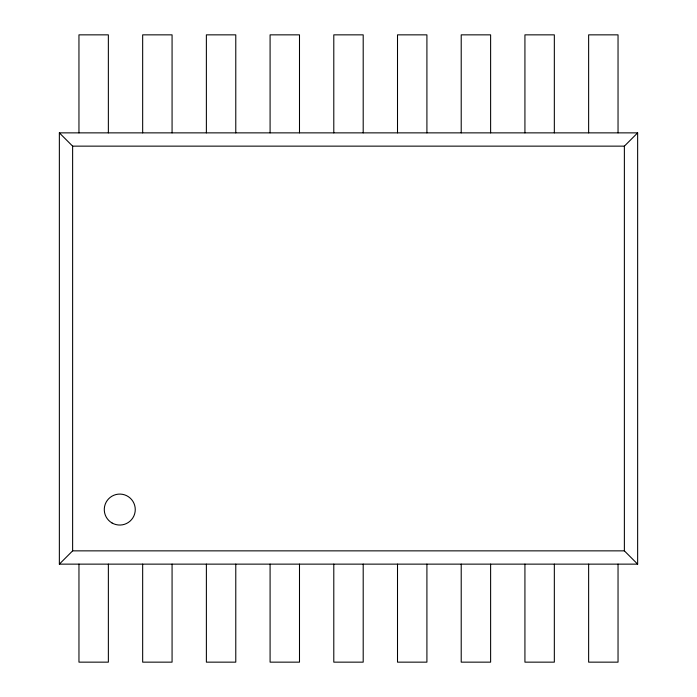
<?xml version="1.0" encoding="UTF-8"?>
<svg xmlns="http://www.w3.org/2000/svg" width="697" height="697" viewBox="0 0 697 697"><rect width="100%" height="100%" fill="white"/><g stroke="black" fill="none" stroke-linecap="round" stroke-linejoin="round"><path stroke-width="1.05" d="M59.358 564.134L72.627 550.857L624.373 550.857L637.642 564.134L637.642 132.866L59.358 132.866L59.358 564.134L637.642 564.134M59.358 132.866L72.627 146.143L624.373 146.143L637.642 132.866M624.373 146.143L624.373 550.857M618.039 132.866L618.039 34.85L588.634 34.85L588.634 132.866M618.039 564.134L618.039 662.15L588.634 662.15L588.634 564.134M554.333 132.866L554.333 34.85L524.928 34.85L524.928 132.866M554.333 564.134L554.333 662.15L524.928 662.15L524.928 564.134M490.618 132.866L490.618 34.85L461.214 34.85L461.214 132.866M490.618 564.134L490.618 662.15L461.214 662.15L461.214 564.134M426.912 132.866L426.912 34.85L397.508 34.85L397.508 132.866M426.912 564.134L426.912 662.15L397.508 662.15L397.508 564.134M363.198 132.866L363.198 34.85L333.793 34.85L333.793 132.866M363.198 564.134L363.198 662.15L333.793 662.15L333.793 564.134M299.492 132.866L299.492 34.85L270.087 34.85L270.087 132.866M299.492 564.134L299.492 662.15L270.087 662.15L270.087 564.134M235.778 132.866L235.778 34.85L206.373 34.85L206.382 132.866M235.778 564.134L235.778 662.15L206.382 662.15L206.382 564.134M172.072 132.866L172.072 34.85L142.667 34.85L142.667 132.866M172.072 564.134L172.072 662.15L142.667 662.15L142.667 564.134M108.366 132.866L108.357 34.85L78.953 34.85L78.961 132.866M108.366 564.134L108.366 662.15L78.961 662.15L78.961 564.134M72.627 146.143L72.627 550.857M112.034 522.977A15.491 15.482 0 0 0 135.262 509.559A15.491 15.482 0 0 0 112.034 496.151A15.491 15.482 0 0 0 112.034 522.977"/></g></svg>
